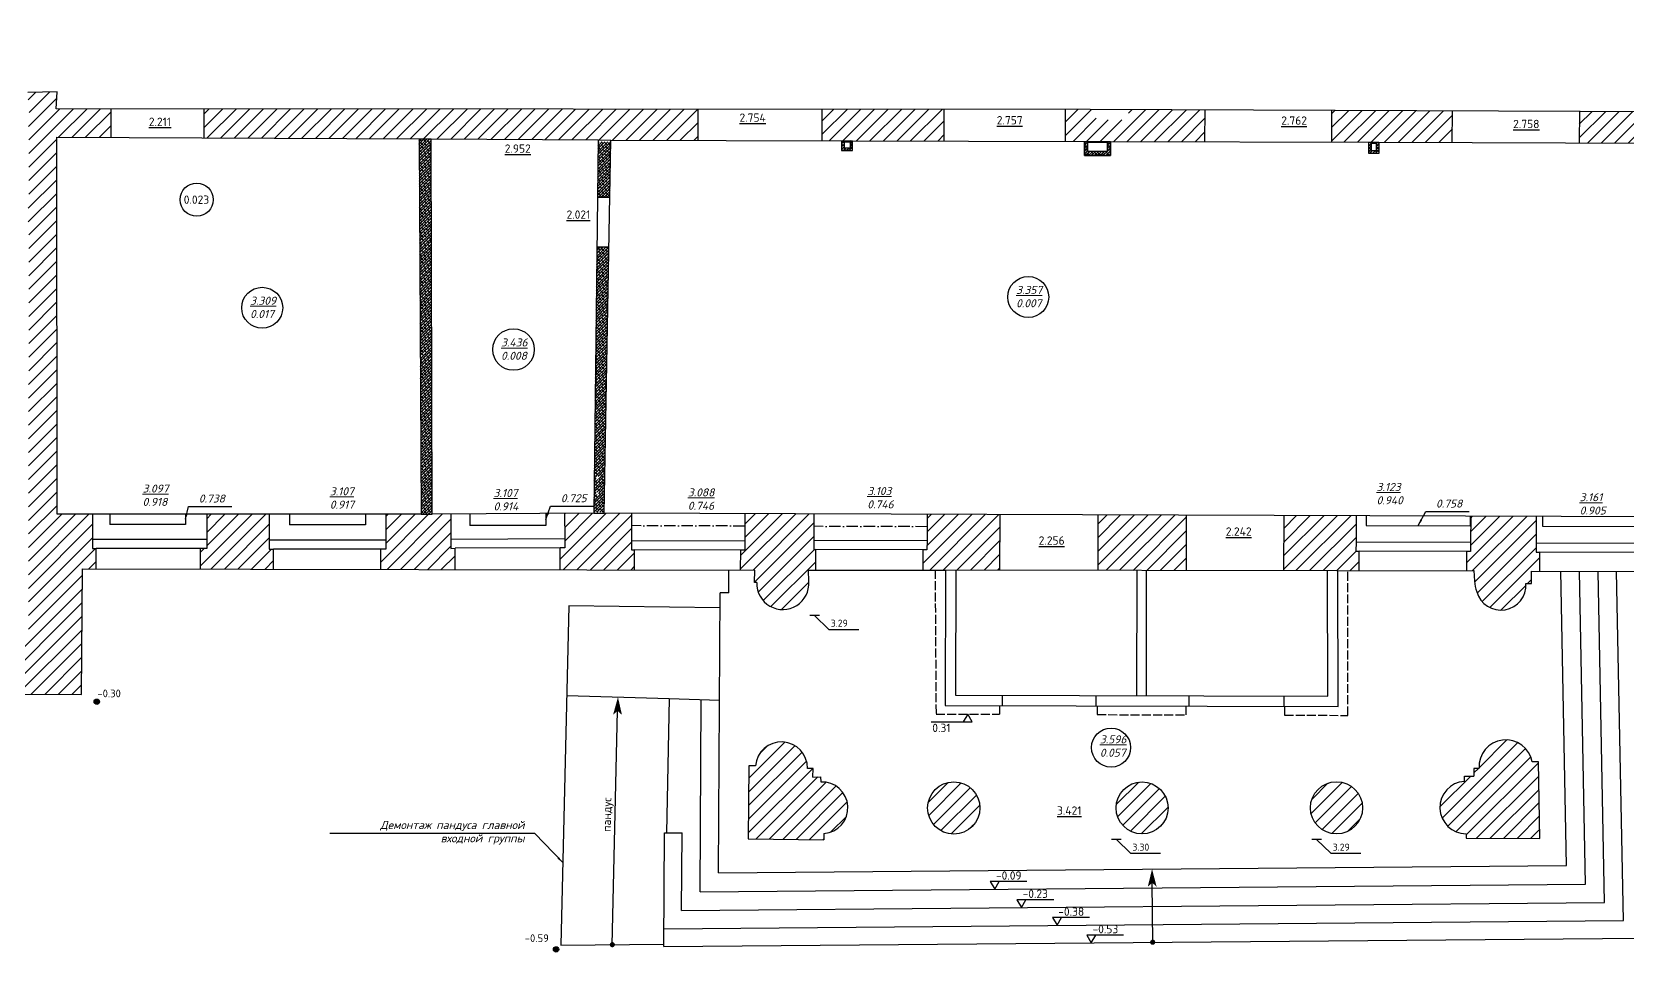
# Model space of a CAD drawing. Header units: millimetres. Extents: x 904015 to 974929, y 1623728 to 1674870.
# Drawn here: x 921973 to 946885, y 1623762 to 1638133 of the extents above; entities that cross this region are included whole.
import ezdxf
from ezdxf.enums import TextEntityAlignment as Align

# ---------------------------------------------------------------- set-up
doc = ezdxf.new("R2010")
doc.units = ezdxf.units.MM
for name, pattern in [('334', [5, 4, -1]), ('ACAD_ISO02W100', [15, 12, -3]), ('ACAD_ISO10W100', [18, 12, -3, 0, -3])]:
    doc.linetypes.add(name, pattern=pattern)
for name, color, linetype in [('_0', 7, 'Continuous'), ('Контур', 7, 'Continuous'), ('Отметки', 7, 'Continuous'), ('Перепад', 251, 'ACAD_ISO02W100'), ('Рама', 121, 'Continuous'), ('Штриховка', 252, 'Continuous')]:
    doc.layers.add(name, color=color, linetype=linetype)
doc.styles.add('CIFRY', font='ROMANT.shx', dxfattribs={"oblique": 15, "height": 125})
doc.styles.add('DIST', font='TXT.shx', dxfattribs={"width": 0.8})
doc.styles.add('ISOCPEUR', font='isocpeur.ttf', dxfattribs={"width": 0.95})
doc.dimstyles.new('GENPLAN', dxfattribs={"dimscale": 0.1, "dimtxt": 1.1, "dimasz": 1, "dimexe": 0.65, "dimexo": 0.75, "dimgap": 0.8, "dimtad": 1, "dimdec": 0, "dimlfac": 1000, "dimzin": 0, "dimtxsty": 'DIST', "dimblk1": 'OBLIQUE', "dimblk2": 'OBLIQUE', "dimsah": 1, "dimcen": -1, "dimaunit": 1, "dimadec": 3, "dimazin": 0, "dimtfac": 0.75, "dimtdec": 0, "dimtix": 1, "dimtmove": 0, "dimatfit": 3, "dimfxl": 1, "dimtvp": 0.6, "dimarcsym": 0})
doc.dimstyles.new('STANDARD$7', dxfattribs={"dimscale": 35, "dimtxt": 1.8, "dimasz": 1.75, "dimexe": 0, "dimexo": 3, "dimgap": 0.8, "dimtad": 0, "dimdec": 0, "dimrnd": 5, "dimzin": 12, "dimtxsty": 'DIST', "dimblk1": 'OBLIQUE', "dimblk2": 'OBLIQUE', "dimsah": 1, "dimcen": 2.5, "dimaunit": 1, "dimadec": 3, "dimazin": 0, "dimtfac": 1, "dimtdec": 0, "dimtmove": 2, "dimatfit": 3, "dimldrblk": 'OBLIQUE', "dimfxl": 1, "dimtvp": 1.1, "dimarcsym": 0})
pattern_1 = [(45, (-1056.295, -780.966), (-22.4506403, 22.4506403), []), (135, (-1056.295, -780.966), (-67.3519209, 22.4506403), [79.375, -47.625])]

# ---------------------------------------------------------------- blocks, each defined once
blk = doc.blocks.new('S1')
at = {"color": 0, "const_width": 0.75}
blk.add_lwpolyline([(-0.375, 0, 1), (0.375, 0, 1)], format="xyb", close=True, dxfattribs=at)
blk = doc.blocks.new('*U2782')
at = {"layer": 'Штриховка'}
blk.add_lwpolyline([(0, 0), (-0.008, 0.93)], dxfattribs=at)
blk.add_solid([(-0.01, 1.143), (-0.077, 0.866), (0.062, 0.867), (-0.008, 0.93)], dxfattribs=at)
at = {"layer": 'Штриховка', "xscale": 0.05363554029894797, "yscale": 0.05363554029894797, "zscale": 0.05363554029894797, "rotation": 239.039112332472}
blk.add_blockref('S1', (0, 0), dxfattribs=at)
blk = doc.blocks.new('*U2783')
at = {"layer": 'Штриховка'}
blk.add_lwpolyline([(0, 0), (0.083, 3.653)], dxfattribs=at)
blk.add_solid([(0.088, 3.866), (0.012, 3.591), (0.151, 3.588), (0.083, 3.653)], dxfattribs=at)
at = {"layer": 'Штриховка', "xscale": 0.05363554029894797, "yscale": 0.05363554029894797, "zscale": 0.05363554029894797, "rotation": 237.2473012506844}
blk.add_blockref('S1', (0, 0), dxfattribs=at)
blk = doc.blocks.new('_Oblique')
at = {"color": 0, "linetype": 'ByBlock', "lineweight": -2}
blk.add_line((-0.5, -0.5), (0.5, 0.5), dxfattribs=at)
blk = doc.blocks.new('806')
at = {"color": 0, "const_width": 0.6}
blk.add_lwpolyline([(-0.3, 0, 1), (0.3, 0, 1)], format="xyb", close=True, dxfattribs=at)
at = {"color": 0}
blk.add_circle((0, 0), 0.6, dxfattribs=at)
blk = doc.blocks.new('1этаж')
at = {"layer": '_0', "ltscale": 0.03, "true_color": 0xed1f24}
h = blk.add_hatch(dxfattribs=at)
h.set_pattern_fill('ANSI38', color=240, scale=10)
h.paths.add_polyline_path([(927151, 1635681), (926962, 1635680), (926963, 1635636), (927151, 1635636)])
h.paths.add_polyline_path([(927151, 1635636), (926963, 1635636), (926997, 1629822), (927168, 1629819)])
h = blk.add_hatch(dxfattribs=at)
h.set_pattern_fill('ANSI38', color=240, scale=10)
h.set_pattern_definition(pattern_1)
h.paths.add_polyline_path([(929929, 1633989), (929739, 1633991), (929692, 1629851), (929853, 1629851), (929858, 1630148), (929768, 1630148, -1), (929728, 1630148, -0.414214), (929748, 1630168), (929748, 1630363), (929726, 1630363), (929748, 1630451), (929771, 1630363), (929748, 1630363), (929748, 1630168, -0.414214), (929768, 1630148), (929858, 1630148)])
h.paths.add_polyline_path([(929959, 1635636), (929758, 1635636), (929748, 1634767), (929943, 1634765)])
h = blk.add_hatch(dxfattribs=at)
h.set_pattern_fill('ANSI38', color=240, scale=10)
h.set_pattern_definition(pattern_1)
h.paths.add_polyline_path([(933560, 1635498), (933734, 1635498), (933734, 1635652), (933560, 1635652)])
h.paths.add_polyline_path([(933607, 1635636), (933693, 1635636), (933693, 1635537), (933607, 1635537)], flags=16)
h = blk.add_hatch(dxfattribs=at)
h.set_pattern_fill('ANSI38', color=240, scale=10)
h.set_pattern_definition(pattern_1)
h.paths.add_polyline_path([(937353, 1635420), (937762, 1635420), (937762, 1635640), (937353, 1635641)])
h.paths.add_polyline_path([(937409, 1635632), (937709, 1635632), (937709, 1635486), (937409, 1635486)], flags=16)
h = blk.add_hatch(dxfattribs=at)
h.set_pattern_fill('ANSI38', color=240, scale=10)
h.set_pattern_definition(pattern_1)
h.paths.add_polyline_path([(941954, 1635628), (941793, 1635629), (941793, 1635453), (941954, 1635453)])
h.paths.add_polyline_path([(941836, 1635496), (941836, 1635616), (941911, 1635616), (941911, 1635496)], flags=16)
at = {"layer": 'Штриховка', "ltscale": 0.03}
h = blk.add_hatch(dxfattribs=at)
h.set_pattern_fill('_USER', color=256, scale=150, angle=45, pattern_type=0)
h.set_pattern_definition([(45, (-1056.3, -780.97), (-106.066017, 106.066017), [])])
h.paths.add_polyline_path([(907393, 1652225), (907394, 1653055), (907109, 1653055), (906969, 1653056), (906969, 1653105), (906677, 1653105), (906675, 1652109), (906675, 1650892), (906806, 1650892), (906806, 1650858), (907482, 1650858), (907495, 1651979)])
h.paths.add_polyline_path([(907470, 1649857), (906807, 1649856), (906807, 1649810), (906676, 1649810), (906678, 1646754), (906990, 1646754), (906990, 1646810), (907531, 1646811), (907530, 1647386), (907777, 1647386), (907777, 1647532), (909186, 1647534), (909186, 1647388), (911984, 1647393), (911983, 1647639), (911983, 1647967), (910007, 1647964), (909749, 1648079), (907450, 1648090)])
h.paths.add_polyline_path([(913698, 1652284), (913425, 1652283), (913425, 1652219), (913430, 1652057), (913431, 1650548), (913699, 1650548)])
h.paths.add_polyline_path([(914164, 1647993), (913699, 1647997), (913699, 1649187), (913432, 1649187), (913432, 1649112), (913437, 1648975), (913431, 1647969), (912835, 1647968), (912836, 1647395), (913214, 1647395), (913448, 1647396), (913450, 1646886), (913473, 1642840), (913907, 1642843), (913875, 1647389), (914143, 1647385)])
h.paths.add_polyline_path([(922774, 1640009), (922692, 1640009), (922514, 1640020), (922229, 1640021), (922229, 1639569), (922773, 1639569)])
h.paths.add_polyline_path([(962918, 1645557), (962446, 1645556), (962456, 1642266), (962931, 1642316)])
h.paths.add_polyline_path([(969613, 1645043), (969313, 1645041), (969314, 1644856), (969174, 1644855), (968754, 1644851), (968764, 1643491), (968756, 1643319), (968759, 1642752), (969179, 1642754), (969319, 1642754), (969319, 1642686), (969625, 1642688)])
h.paths.add_polyline_path([(962731, 1653127), (962251, 1653126), (962252, 1652456), (962230, 1652298), (962241, 1650476), (962736, 1650479)])
h.paths.add_polyline_path([(962730, 1657258), (962201, 1657260), (962202, 1656028), (962245, 1656028), (962245, 1655843), (962248, 1654489), (962728, 1654490), (962725, 1655866)])
h.paths.add_polyline_path([(913696, 1661645), (913396, 1661645), (913399, 1660581), (913418, 1655574), (913422, 1653644), (913698, 1653645)])
h.paths.add_polyline_path([(907424, 1658109), (906991, 1658110), (906991, 1658125), (906688, 1658126), (906687, 1657806), (907000, 1657806), (907001, 1657909), (907424, 1657908)])
h.paths.add_polyline_path([(950453, 1636084), (945083, 1636107), (945081, 1635620), (946326, 1635616), (946505, 1635623), (947086, 1635622), (947225, 1635621), (949542, 1635618), (949702, 1635622), (950451, 1635622)])
h.paths.add_polyline_path([(950019, 1629784), (949690, 1629784), (949526, 1629781), (948996, 1629782), (948995, 1629375), (948995, 1629235), (948961, 1629235), (948961, 1629190), (948960, 1628918), (950080, 1628916), (950080, 1629213), (950018, 1629213), (950019, 1629353)])
h.paths.add_polyline_path([(939866, 1646488), (939572, 1646490), (939572, 1646278), (939865, 1646276)], flags=0)
h.paths.add_polyline_path([(944633, 1670737), (931348, 1670716), (931350, 1669371), (931502, 1669371), (931503, 1669191), (931791, 1669191), (931791, 1669244), (931931, 1669244), (932163, 1669244), (932164, 1669986), (943882, 1670004), (943882, 1669255), (944070, 1669255), (944210, 1669255), (944210, 1669219), (944478, 1669219), (944478, 1669379), (944633, 1669379)])
h.paths.add_polyline_path([(944633, 1667395), (944478, 1667394), (944478, 1667551), (944210, 1667551), (944210, 1667505), (944070, 1667505), (943882, 1667505), (943882, 1666226), (944070, 1666226), (944210, 1666226), (944210, 1666193), (944483, 1666193), (944483, 1666351), (944633, 1666351)])
h.paths.add_polyline_path([(932160, 1667509), (931928, 1667509), (931788, 1667510), (931788, 1667541), (931505, 1667541), (931505, 1667399), (931353, 1667399), (931354, 1666342), (931523, 1666342), (931523, 1666160), (931786, 1666160), (931786, 1666223), (931926, 1666222), (932158, 1666222)])
h.paths.add_polyline_path([(932155, 1664493), (931923, 1664493), (931783, 1664494), (931783, 1664539), (931526, 1664539), (931526, 1664384), (931357, 1664383), (931359, 1663302), (931525, 1663302), (931525, 1663155), (931810, 1663155), (931810, 1663182), (931950, 1663182), (932153, 1663182)])
h.paths.add_polyline_path([(944633, 1664368), (944483, 1664368), (944483, 1664524), (944210, 1664524), (944210, 1664487), (944070, 1664487), (943882, 1664487), (943881, 1663205), (944064, 1663205), (944204, 1663205), (944204, 1663177), (944486, 1663177), (944485, 1663329), (944634, 1663329)])
h.paths.add_polyline_path([(944634, 1660849), (944634, 1661302), (944486, 1661302), (944486, 1661462), (944204, 1661461), (944204, 1661430), (944064, 1661430), (943881, 1661430), (943881, 1660132), (944063, 1660132), (944203, 1660133), (944203, 1660120), (944483, 1660121), (944482, 1660272), (944636, 1660273)])
h.paths.add_polyline_path([(932150, 1661450), (931947, 1661450), (931807, 1661451), (931807, 1661485), (931528, 1661485), (931528, 1661338), (931362, 1661337), (931363, 1660268), (931517, 1660268), (931517, 1660102), (931790, 1660103), (931790, 1660126), (931930, 1660126), (932148, 1660126)])
h.paths.add_polyline_path([(944645, 1658294), (944491, 1658294), (944490, 1658427), (944207, 1658426), (944207, 1658380), (944067, 1658379), (943883, 1658379), (943886, 1657112), (944088, 1657112), (944228, 1657113), (944228, 1657091), (944486, 1657092), (944486, 1657261), (944650, 1657262)])
h.paths.add_polyline_path([(932145, 1658400), (931927, 1658400), (931787, 1658401), (931787, 1658436), (931519, 1658436), (931519, 1658275), (931366, 1658275), (931367, 1657612), (931366, 1657214), (931521, 1657213), (931521, 1657074), (931785, 1657073), (931785, 1657091), (931925, 1657090), (932143, 1657090)])
h.paths.add_polyline_path([(932140, 1655353), (931922, 1655353), (931782, 1655354), (931516, 1655367), (931516, 1655216), (931361, 1655216), (931358, 1654172), (931510, 1654172), (931510, 1654017), (931796, 1654017), (931796, 1654037), (931936, 1654036), (932138, 1654036)])
h.paths.add_polyline_path([(944659, 1655220), (944495, 1655219), (944494, 1655363), (944232, 1655362), (944232, 1655358), (944092, 1655357), (943891, 1655357), (943893, 1654082), (944095, 1654082), (944235, 1654083), (944235, 1654030), (944518, 1654032), (944518, 1654178), (944664, 1654179)])
h.paths.add_polyline_path([(944673, 1652178), (944527, 1652178), (944526, 1652342), (944239, 1652341), (944239, 1652289), (944099, 1652288), (943898, 1652288), (943901, 1651034), (944102, 1651034), (944242, 1651035), (944242, 1650997), (944520, 1650999), (944520, 1651140), (944678, 1651141)])
h.paths.add_polyline_path([(932135, 1652310), (931933, 1652310), (931793, 1652309), (931505, 1652309), (931505, 1652176), (931353, 1652176), (931351, 1651113), (931499, 1651112), (931499, 1650974), (931791, 1650973), (931791, 1651000), (931931, 1650999), (932133, 1650999)])
h.paths.add_polyline_path([(907429, 1660380), (907412, 1660540), (907415, 1661141), (907133, 1661142), (906993, 1661142), (906696, 1661161), (906693, 1660301), (906690, 1658806), (906992, 1658805), (906992, 1658875), (907132, 1658875), (907426, 1658874)])
h.paths.add_polyline_path([(907422, 1657102), (907139, 1657103), (906999, 1657096), (906686, 1657097), (906681, 1654789), (906972, 1654789), (906972, 1654820), (907112, 1654819), (907397, 1654819), (907398, 1655497), (907419, 1655667)])
h.paths.add_polyline_path([(928531, 1647981), (928353, 1647981), (928353, 1648098), (927418, 1648099), (927417, 1648006), (926379, 1648007), (926379, 1647785), (926357, 1647785), (926355, 1647385), (928491, 1647375), (928491, 1647490), (928492, 1647570), (928530, 1647570)], flags=17)
edge = h.paths.add_edge_path()
edge.add_line((933238, 1625638), (933234, 1625719))
edge.add_line((933234, 1625719), (933115, 1625713))
edge.add_line((933115, 1625713), (933117, 1625848))
edge.add_line((933117, 1625848), (933028, 1625849))
edge.add_arc((932622, 1625857), 406, 358.9667, 535.3408)
edge.add_line((932218, 1625890), (932115, 1625891))
edge.add_line((932115, 1625891), (932104, 1624748))
edge.add_line((932104, 1624748), (933285, 1624735))
edge.add_line((933285, 1624735), (933286, 1624834))
edge.add_arc((933258, 1625236), 402, 274.0488, 452.8494)
edge = h.paths.add_edge_path()
edge.add_arc((935313, 1625232), 408, 0, 360)
edge = h.paths.add_edge_path()
edge.add_arc((938254, 1625233), 406, 0, 360)
edge = h.paths.add_edge_path()
edge.add_arc((941291, 1625234), 407, 0, 360)
edge = h.paths.add_edge_path()
edge.add_line((944445, 1625954), (944347, 1625951))
edge.add_arc((943935, 1625877), 419, 10.2053, 183.4587)
edge.add_line((943517, 1625851), (943435, 1625850))
edge.add_line((943435, 1625850), (943437, 1625730))
edge.add_line((943437, 1625730), (943289, 1625729))
edge.add_line((943289, 1625729), (943289, 1625647))
edge.add_arc((943314, 1625239), 409, 93.5576, 270.224)
edge.add_line((943316, 1624829), (943316, 1624759))
edge.add_line((943316, 1624759), (944468, 1624754))
edge.add_line((944468, 1624754), (944445, 1625954))
h.paths.add_polyline_path([(969356, 1670956), (968076, 1670956), (968016, 1670818), (968035, 1670201), (968627, 1670184), (968609, 1668755), (968583, 1668485), (968601, 1665792), (968598, 1665603), (968599, 1664540), (968058, 1664540), (968050, 1664249), (967614, 1664255), (967605, 1663752), (968629, 1663733), (968630, 1663438), (968918, 1663439), (969058, 1663440), (969059, 1663390), (969389, 1663391), (969388, 1663663)])
h.paths.add_polyline_path([(968585, 1664476), (968585, 1664249), (968139, 1664249), (968139, 1664476)], flags=16)
h.paths.add_polyline_path([(967045, 1670821), (966973, 1670956), (964954, 1670956), (964954, 1670632), (965003, 1670631), (965002, 1670491), (965000, 1670192), (966450, 1670181), (966701, 1670239), (967035, 1670229)])
h.paths.add_polyline_path([(963516, 1670642), (963530, 1670642), (963530, 1670955), (961937, 1670955), (961938, 1670645), (961952, 1670505), (961954, 1670203), (962845, 1670208), (963080, 1670206), (963512, 1670203), (963515, 1670502)])
h.paths.add_polyline_path([(960511, 1670955), (958957, 1670955), (959002, 1662831), (959303, 1662832), (959302, 1662869), (959442, 1662870), (959726, 1662871), (959721, 1663848), (960314, 1663845), (960316, 1664361), (959729, 1664370), (959705, 1670191), (960476, 1670195), (960474, 1670497), (960474, 1670637), (960511, 1670637)])
h.paths.add_polyline_path([(966262, 1664275), (961656, 1664342), (961641, 1663838), (962197, 1663838), (962197, 1663039), (962198, 1662202), (962358, 1662202), (962358, 1661614), (962198, 1661614), (962200, 1658650), (962734, 1658648), (962751, 1663844), (966252, 1663778)])
h.paths.add_polyline_path([(959734, 1661140), (959451, 1661139), (959311, 1661138), (959311, 1661169), (959011, 1661167), (959022, 1659204), (959024, 1658777), (959323, 1658778), (959323, 1658831), (959463, 1658831), (959743, 1658832), (959738, 1660267)])
h.paths.add_polyline_path([(959748, 1657078), (959468, 1657077), (959328, 1657077), (959328, 1657144), (959030, 1657143), (959038, 1654763), (959327, 1654764), (959326, 1654820), (959466, 1654822), (959751, 1654824), (959742, 1655794), (959752, 1655974)])
h.paths.add_polyline_path([(959771, 1652504), (959766, 1653101), (959482, 1653098), (959342, 1653091), (959044, 1653089), (959052, 1650862), (959343, 1650863), (959342, 1650885), (959482, 1650886), (959788, 1650889), (959773, 1652346)])
h.paths.add_polyline_path([(946957, 1640610), (946161, 1640610), (946000, 1640616), (940729, 1640619), (940557, 1640630), (938193, 1640636), (938214, 1641771), (938217, 1641914), (938267, 1644653), (939206, 1644654), (939390, 1644654), (940597, 1644656), (940765, 1644647), (945983, 1644631), (946154, 1644665), (946505, 1644666), (946505, 1644822), (944568, 1644818), (944539, 1647413), (945887, 1647411), (945887, 1647552), (945888, 1647692), (945926, 1647692), (945927, 1648129), (944691, 1648132), (944687, 1649181), (944528, 1649180), (944528, 1649323), (944246, 1649322), (944246, 1649302), (944106, 1649301), (943905, 1649301), (943908, 1647721), (932127, 1647717), (932130, 1649266), (931928, 1649266), (931788, 1649266), (931788, 1649293), (931495, 1649294), (931494, 1649135), (931346, 1649136), (931343, 1648092), (930286, 1648094), (930286, 1647977), (930138, 1647978), (930138, 1647562), (930170, 1647562), (930169, 1647482), (930169, 1647367), (931490, 1647360), (931497, 1644812), (930941, 1644818), (930941, 1644649), (935554, 1644648), (935704, 1644645), (936918, 1644636), (937113, 1644634), (938060, 1644626), (938262, 1644652), (938186, 1640636), (935701, 1640644), (935526, 1640633), (930051, 1640644), (929882, 1640645), (929237, 1640648), (929234, 1640059), (937802, 1640040), (946955, 1640007)])
h.paths.add_polyline_path([(934568, 1645253), (934574, 1647392), (939571, 1647431), (939571, 1647159), (939870, 1647157), (939871, 1647397), (943919, 1647406), (943920, 1645262), (939858, 1645260), (939860, 1645514), (939573, 1645516), (939573, 1645244)], flags=16)
h.paths.add_polyline_path([(934278, 1645254), (932110, 1645254), (932109, 1647377), (934284, 1647396)], flags=16)
h.paths.add_polyline_path([(929616, 1644832), (924460, 1644886), (924465, 1647394), (925421, 1647390), (925423, 1647790), (925369, 1647790), (925370, 1648009), (925233, 1648009), (925233, 1648103), (923706, 1648106), (923239, 1648107), (923239, 1647795), (923279, 1647795), (923279, 1647655), (923279, 1647387), (923898, 1647387), (923898, 1640011), (923559, 1640011), (923558, 1639568), (924366, 1639567), (924345, 1640070), (928191, 1640061), (928191, 1640653), (927598, 1640656), (924487, 1640656), (924483, 1641731), (924470, 1644676), (927451, 1644689), (927622, 1644690), (929616, 1644666)])
h.paths.add_polyline_path([(920965, 1641356), (920965, 1642860), (920955, 1642926), (920960, 1643209), (920965, 1643270), (920965, 1644297), (920963, 1644351), (920963, 1644578), (920965, 1644642), (920965, 1647388), (921554, 1647388), (921554, 1647656), (921554, 1647796), (921595, 1647796), (921595, 1648110), (919483, 1648114), (919482, 1647795), (919513, 1647398), (920519, 1647398), (920516, 1645860), (918883, 1645870), (918881, 1645548), (919057, 1645547), (919058, 1645658), (920507, 1645649), (920509, 1639971), (920182, 1639971), (920182, 1639747), (919479, 1639747), (919479, 1639569), (920858, 1639569), (920857, 1639299), (921280, 1639299), (921273, 1639570), (921404, 1639570), (921404, 1640022), (920979, 1640022), (920980, 1641185)])
h.paths.add_polyline_path([(917322, 1639970), (916926, 1639970), (916922, 1640512), (916769, 1640511), (916764, 1641075), (916917, 1641076), (916896, 1643806), (916753, 1643805), (916741, 1645430), (916884, 1645431), (916868, 1647398), (917895, 1647398), (917921, 1647728), (917892, 1648117), (917264, 1648118), (917261, 1649167), (916966, 1649166), (916966, 1649137), (916826, 1649137), (916531, 1649136), (916534, 1647973), (916150, 1647976), (916144, 1647395), (916435, 1647395), (916459, 1643717), (916518, 1643717), (916521, 1643270), (916563, 1643271), (916570, 1642091), (916469, 1642090), (916481, 1640118), (915976, 1640134), (915976, 1639568), (917780, 1639568), (917780, 1639747), (917322, 1639747)])
h.paths.add_polyline_path([(913962, 1635947), (913962, 1636113), (913926, 1639567), (914290, 1639567), (914293, 1640124), (913926, 1640125), (913916, 1641487), (913481, 1641484), (913503, 1637678), (913638, 1637679), (913647, 1636131), (913512, 1636131), (907546, 1636143), (907546, 1636672), (907156, 1636671), (907016, 1636671), (907016, 1636741), (906710, 1636740), (906716, 1635307), (913102, 1635283), (913104, 1634589), (913417, 1634590), (913416, 1634648), (913556, 1634648), (913693, 1634649), (913693, 1634717), (913964, 1634717)])
h.paths.add_polyline_path([(907539, 1640991), (906692, 1640987), (906702, 1638444), (907013, 1638446), (907013, 1638501), (907153, 1638501), (907543, 1638502), (907542, 1638995), (907401, 1638995), (907399, 1640394), (907540, 1640394)])
h.paths.add_polyline_path([(907534, 1645034), (907132, 1645033), (906992, 1645033), (906992, 1645097), (906679, 1645097), (906680, 1643734), (906685, 1642510), (907537, 1642513)])
h.paths.add_polyline_path([(917249, 1653139), (916953, 1653138), (916953, 1653106), (916813, 1653106), (916521, 1653105), (916526, 1650851), (916822, 1650852), (916962, 1650852), (916962, 1650793), (917256, 1650794)])
h.paths.add_polyline_path([(917237, 1657131), (916946, 1657130), (916946, 1657109), (916806, 1657109), (916511, 1657108), (916516, 1654856), (916809, 1654857), (916949, 1654857), (916949, 1654819), (917244, 1654820)])
h.paths.add_polyline_path([(917225, 1661187), (916943, 1661187), (916943, 1661150), (916803, 1661150), (916501, 1661149), (916507, 1658843), (916802, 1658844), (916942, 1658844), (916942, 1658789), (917232, 1658790)])
h.paths.add_polyline_path([(917197, 1670851), (915682, 1670863), (915679, 1670566), (915739, 1670566), (915738, 1670426), (915736, 1670144), (916488, 1670138), (916524, 1664409), (916049, 1664411), (916049, 1664199), (915704, 1664200), (915706, 1663757), (916494, 1663760), (916497, 1662896), (916799, 1662897), (916939, 1662897), (916939, 1662831), (917221, 1662832)])
h.paths.add_polyline_path([(914133, 1664205), (907451, 1664229), (907452, 1665230), (907155, 1665230), (907015, 1665231), (907015, 1665257), (906709, 1665257), (906710, 1664826), (906703, 1662863), (907000, 1662862), (907000, 1662909), (907140, 1662909), (907421, 1662908), (907425, 1663810), (913119, 1663753), (913117, 1663573), (913391, 1663572), (913394, 1662477), (913696, 1662478), (913696, 1663749), (914135, 1663751)])
h.paths.add_polyline_path([(907459, 1670208), (908216, 1670202), (908218, 1670488), (908219, 1670628), (908265, 1670628), (908267, 1670921), (906703, 1670933), (906707, 1666947), (907017, 1666948), (907017, 1666972), (907157, 1666972), (907455, 1666972)])
h.paths.add_polyline_path([(911250, 1670596), (911272, 1670596), (911274, 1670898), (909683, 1670910), (909681, 1670617), (909734, 1670616), (909733, 1670476), (909731, 1670191), (911247, 1670179), (911249, 1670456)])
h.paths.add_polyline_path([(914241, 1670577), (914281, 1670577), (914284, 1670874), (912693, 1670887), (912690, 1670585), (912758, 1670584), (912757, 1670444), (912755, 1670167), (914238, 1670156), (914240, 1670437)])
h.paths.add_polyline_path([(922150, 1636152), (921295, 1636153), (921312, 1636416), (920851, 1636405), (920873, 1636080), (920866, 1635914), (920867, 1634633), (920860, 1634596), (920858, 1634303), (920868, 1634260), (920863, 1627831), (920265, 1627837), (920264, 1627690), (918878, 1627702), (918879, 1627849), (918170, 1627856), (918166, 1627468), (918165, 1627328), (918167, 1627328), (918167, 1627011), (919140, 1627010), (919139, 1626883), (919544, 1626880), (919545, 1627009), (921690, 1627006), (921708, 1628967), (921918, 1628967), (921919, 1629283), (921864, 1629284), (921864, 1629424), (921864, 1629819), (921309, 1629819), (921304, 1635708), (922148, 1635704)])
h.paths.add_polyline_path([(916718, 1627869), (913974, 1627893), (913973, 1628250), (913693, 1628250), (913693, 1628313), (913579, 1628313), (913439, 1628312), (913439, 1628355), (913127, 1628353), (913131, 1627019), (915264, 1627016), (915263, 1626894), (915664, 1626890), (915665, 1627015), (916721, 1627014), (916722, 1627341), (916713, 1627341), (916715, 1627481)])
h.paths.add_polyline_path([(913970, 1630066), (913820, 1630066), (913819, 1630166), (913569, 1630165), (913429, 1630165), (913429, 1630178), (913120, 1630177), (913124, 1629110), (913438, 1629111), (913438, 1629114), (913578, 1629114), (913692, 1629115), (913691, 1629252), (913972, 1629252)])
h.paths.add_polyline_path([(913968, 1631927), (913695, 1631927), (913695, 1632018), (913575, 1632017), (913435, 1632017), (913434, 1632057), (913113, 1632055), (913117, 1630942), (913428, 1630943), (913428, 1630985), (913568, 1630985), (913818, 1630986), (913818, 1631040), (913969, 1631041)])
h.paths.add_polyline_path([(913965, 1633748), (913694, 1633748), (913694, 1633826), (913558, 1633825), (913418, 1633825), (913418, 1633867), (913107, 1633865), (913111, 1632779), (913433, 1632780), (913433, 1632837), (913573, 1632837), (913694, 1632838), (913693, 1632943), (913966, 1632943)])
h.paths.add_polyline_path([(924622, 1629821), (923647, 1629820), (923647, 1629425), (923647, 1629285), (923550, 1629285), (923549, 1628964), (924692, 1628961), (924692, 1629273), (924622, 1629273), (924622, 1629413)])
h.paths.add_polyline_path([(927460, 1629426), (927458, 1629821), (927168, 1629819), (927151, 1635681), (929759, 1635667), (929960, 1635662), (931316, 1635658), (931317, 1636144), (923607, 1636151), (923606, 1635697), (927139, 1635681), (927150, 1629820), (926442, 1629822), (926442, 1629414), (926442, 1629274), (926365, 1629274), (926364, 1628958), (927525, 1628956), (927526, 1629287), (927461, 1629286)])
h.paths.add_polyline_path([(930281, 1629405), (930282, 1629833), (929852, 1629835), (929692, 1629835), (929236, 1629832), (929238, 1629437), (929239, 1629297), (929169, 1629297), (929169, 1628952), (930329, 1628950), (930329, 1629265), (930280, 1629265)])
edge = h.paths.add_edge_path()
edge.add_line((933160, 1629271), (933126, 1629271))
edge.add_line((933126, 1629271), (933127, 1629411))
edge.add_line((933127, 1629411), (933128, 1629824))
edge.add_line((933128, 1629824), (932051, 1629827))
edge.add_line((932051, 1629827), (932050, 1629399))
edge.add_line((932050, 1629399), (932049, 1629259))
edge.add_line((932049, 1629259), (931986, 1629259))
edge.add_line((931986, 1629259), (931985, 1628947))
edge.add_line((931985, 1628947), (932206, 1628946))
edge.add_line((932206, 1628946), (932203, 1628751))
edge.add_line((932203, 1628751), (932238, 1628751))
edge.add_arc((932644, 1628737), 406, 178.0561, 364.2426)
edge.add_line((933048, 1628767), (933043, 1628948))
edge.add_line((933043, 1628948), (933141, 1628948))
edge.add_line((933141, 1628948), (933141, 1628948))
edge.add_line((933141, 1628948), (933160, 1629271))
h.paths.add_polyline_path([(936031, 1629814), (934897, 1629818), (934896, 1629405), (934895, 1629265), (934835, 1629266), (934835, 1628948), (935186, 1628948), (936028, 1628947)])
h.paths.add_polyline_path([(938945, 1629804), (937564, 1629809), (937561, 1628944), (938942, 1628942)])
h.paths.add_polyline_path([(941597, 1629795), (940467, 1629799), (940464, 1628940), (941310, 1628938), (941645, 1628939), (941645, 1629241), (941595, 1629242), (941596, 1629382)])
edge = h.paths.add_edge_path()
edge.add_line((944409, 1629786), (943386, 1629789))
edge.add_line((943386, 1629789), (943385, 1629376))
edge.add_line((943385, 1629376), (943384, 1629236))
edge.add_line((943384, 1629236), (943327, 1629236))
edge.add_line((943327, 1629236), (943327, 1628941))
edge.add_line((943327, 1628941), (943435, 1628941))
edge.add_line((943435, 1628941), (943445, 1628774))
edge.add_arc((943992, 1628812), 548, 183.9414, 201.6611)
edge.add_arc((943859, 1628713), 391, 195.3858, 363.4754)
edge.add_line((944249, 1628737), (944336, 1628737))
edge.add_line((944336, 1628737), (944337, 1628930))
edge.add_line((944337, 1628930), (944466, 1628930))
edge.add_line((944466, 1628930), (944467, 1629229))
edge.add_line((944467, 1629229), (944407, 1629229))
edge.add_line((944407, 1629229), (944408, 1629369))
edge.add_line((944408, 1629369), (944409, 1629786))
h.paths.add_polyline_path([(947214, 1629786), (946477, 1629787), (946293, 1629780), (946189, 1629780), (946188, 1629363), (946187, 1629223), (946119, 1629223), (946118, 1628926), (947282, 1628923), (947283, 1629239), (947213, 1629239), (947213, 1629379)])
h.paths.add_polyline_path([(935165, 1636141), (933258, 1636143), (933258, 1635653), (933560, 1635652), (933734, 1635652), (935164, 1635648)])
h.paths.add_polyline_path([(939237, 1636131), (938041, 1636136), (938040, 1635977), (937538, 1635979), (937539, 1636139), (937446, 1636139), (937054, 1636139), (937053, 1635642), (937353, 1635641), (937762, 1635640), (939235, 1635636)])
h.paths.add_polyline_path([(943102, 1636115), (941219, 1636123), (941217, 1635630), (941793, 1635629), (941954, 1635628), (943099, 1635625)])
h.paths.add_polyline_path([(955683, 1635877), (955664, 1636043), (955653, 1636286), (955229, 1636294), (955245, 1636064), (951262, 1636081), (951260, 1635622), (955238, 1635622), (955303, 1629776), (954652, 1629777), (954652, 1629345), (954651, 1629205), (954572, 1629205), (954571, 1628908), (954892, 1628907), (954917, 1626936), (956965, 1626919), (956964, 1626797), (957365, 1626794), (957366, 1626916), (958392, 1626908), (958395, 1627233), (958390, 1627373), (958390, 1627795), (955716, 1627795), (955708, 1629948), (955584, 1629948), (955569, 1631573), (955569, 1631717), (955714, 1631718), (955678, 1635376), (955683, 1635459)])
h.paths.add_polyline_path([(952835, 1629780), (951805, 1629781), (951804, 1629350), (951804, 1629210), (951732, 1629210), (951732, 1628913), (952917, 1628911), (952918, 1629208), (952834, 1629208), (952834, 1629348)], flags=17)
h.paths.add_polyline_path([(963377, 1628202), (963059, 1628199), (963059, 1628182), (962919, 1628181), (962521, 1628176), (962525, 1627795), (959856, 1627795), (959856, 1627373), (959856, 1627233), (959822, 1627233), (959819, 1626896), (960841, 1626888), (960840, 1626759), (961245, 1626755), (961246, 1626885), (963388, 1626867)])
h.paths.add_polyline_path([(963362, 1630052), (963052, 1630049), (963052, 1630021), (962912, 1630019), (962500, 1630015), (962511, 1629029), (962910, 1629033), (963050, 1629035), (963050, 1628998), (963371, 1629000)])
h.paths.add_polyline_path([(963348, 1631902), (963024, 1631900), (963024, 1631849), (962884, 1631849), (962481, 1631848), (962481, 1631672), (962483, 1631524), (962490, 1630861), (962902, 1630866), (963042, 1630867), (963043, 1630833), (963356, 1630835)])
h.paths.add_polyline_path([(963333, 1633703), (963018, 1633700), (963018, 1633674), (962878, 1633673), (962475, 1633672), (962478, 1632689), (962881, 1632690), (963021, 1632691), (963021, 1632670), (963341, 1632673)])
h.paths.add_polyline_path([(969655, 1636647), (969342, 1636645), (969342, 1636586), (969202, 1636585), (968773, 1636584), (968774, 1636144), (964872, 1636124), (964672, 1636121), (962946, 1636137), (962927, 1637878), (962924, 1638071), (962922, 1638374), (962459, 1638371), (962456, 1636124), (962468, 1635960), (962472, 1634526), (962876, 1634527), (963016, 1634528), (963016, 1634500), (963327, 1634502), (963320, 1635277), (969661, 1635263)])
h.paths.add_polyline_path([(969634, 1640940), (969326, 1640938), (969326, 1640926), (969186, 1640925), (968766, 1640924), (968770, 1640083), (968763, 1639896), (968768, 1638374), (969197, 1638375), (969337, 1638376), (969337, 1638326), (969646, 1638327)])
h.paths.add_polyline_path([(962931, 1641395), (962459, 1641446), (962463, 1640028), (962057, 1640018), (962058, 1639564), (962461, 1639568), (962461, 1639210), (962918, 1639213), (962916, 1639622), (962925, 1640100), (962932, 1640100)])
h.paths.add_polyline_path([(969599, 1647922), (969471, 1647921), (969462, 1649122), (969132, 1649119), (969133, 1649033), (968993, 1649032), (968715, 1649030), (968723, 1647933), (962741, 1647940), (962739, 1649127), (962250, 1649126), (962257, 1647945), (962202, 1647945), (962209, 1647360), (962441, 1647359), (962442, 1646956), (962915, 1646957), (962915, 1647217), (962913, 1647217), (962913, 1647336), (963279, 1647336), (963279, 1647166), (963351, 1647164), (963351, 1647329), (967637, 1647321), (967637, 1646802), (968739, 1646814), (969159, 1646817), (969299, 1646818), (969300, 1646722), (969605, 1646723)])
h.paths.add_polyline_path([(968717, 1647324), (968717, 1646927), (967770, 1646927), (967770, 1647324)], flags=16)
h.paths.add_polyline_path([(960227, 1647969), (959819, 1647974), (959807, 1649143), (959501, 1649140), (959361, 1649139), (959360, 1649167), (959058, 1649166), (959062, 1648096), (958441, 1648098), (958354, 1647852), (958418, 1647366), (959438, 1647363), (959442, 1645862), (959010, 1645859), (959012, 1645647), (959443, 1645649), (959443, 1645403), (959588, 1645403), (959586, 1643837), (959440, 1643837), (959436, 1641238), (959589, 1641238), (959588, 1640733), (959435, 1640733), (959435, 1640295), (959319, 1640295), (959342, 1639976), (959057, 1639973), (959060, 1639682), (958271, 1639674), (958273, 1639527), (960314, 1639547), (960286, 1639997), (959886, 1639999), (959886, 1641708), (959747, 1641708), (959747, 1642582), (959817, 1642582), (959817, 1643020), (959886, 1643020), (959885, 1647367), (960225, 1647366)])
h.paths.add_polyline_path([(956842, 1647855), (956749, 1648102), (954656, 1648107), (954656, 1647829), (954695, 1647829), (954694, 1647689), (954693, 1647357), (955345, 1647354), (955345, 1646021), (955354, 1645871), (955365, 1644749), (955390, 1644624), (955389, 1643788), (955382, 1643079), (955390, 1641279), (954006, 1641264), (954001, 1641393), (953725, 1641391), (953726, 1641231), (953851, 1641233), (953871, 1639938), (953857, 1639938), (953860, 1639479), (955189, 1639489), (955191, 1639226), (955627, 1639235), (955617, 1639501), (956591, 1639510), (956590, 1639659), (956132, 1639655), (956129, 1639946), (955874, 1639944), (955836, 1645634), (958014, 1645643), (958013, 1645852), (955806, 1645836), (955800, 1647374), (956801, 1647371)])
h.paths.add_polyline_path([(955382, 1641074), (955382, 1639935), (954125, 1639935), (954125, 1641074)], flags=16)
h.paths.add_polyline_path([(952998, 1647696), (952999, 1647836), (953046, 1647836), (953046, 1648111), (951628, 1648115), (951628, 1648010), (950583, 1648011), (950583, 1647688), (950582, 1647548), (950582, 1647401), (951767, 1647399), (951798, 1644835), (947434, 1644825), (947434, 1644670), (948469, 1644675), (948642, 1644669), (951800, 1644678), (951833, 1641664), (951833, 1641563), (951830, 1640589), (948748, 1640599), (948583, 1640610), (948264, 1640610), (948262, 1640002), (951661, 1639990), (951661, 1639461), (952782, 1639470), (952779, 1639931), (952488, 1639929), (952466, 1643371), (952735, 1643365), (952738, 1643529), (952452, 1643531), (952416, 1647367), (952997, 1647364)])
h.paths.add_polyline_path([(948916, 1648100), (947547, 1648101), (947546, 1647688), (947585, 1647688), (947585, 1647548), (947585, 1647407), (948858, 1647405), (948858, 1647552), (948859, 1647692), (948915, 1647692)], flags=17)
h.paths.add_polyline_path([(969434, 1653204), (969103, 1653202), (969103, 1653162), (968963, 1653161), (968685, 1653159), (968702, 1650810), (968980, 1650812), (969120, 1650813), (969120, 1650765), (969451, 1650767)])
h.paths.add_polyline_path([(969412, 1657361), (968660, 1657358), (968670, 1655258), (968673, 1654896), (968950, 1654898), (969090, 1654899), (969091, 1654844), (969423, 1654846), (969419, 1655374)])
h.paths.add_polyline_path([(969395, 1661701), (969067, 1661700), (969067, 1661660), (968927, 1661659), (968639, 1661658), (968655, 1658305), (969408, 1658308)])
at = {"ltscale": 0.03}
for points in [[(926962, 1635680), (927151, 1635681)], [(929759, 1635667), (929960, 1635662)], [(933560, 1635652), (933734, 1635652)], [(937353, 1635641), (937762, 1635640), (937762, 1635420), (937353, 1635420), (937353, 1635641)], [(941793, 1635629), (941954, 1635628), (941954, 1635453), (941793, 1635453), (941793, 1635629)], [(941836, 1635496), (941836, 1635616), (941911, 1635616), (941911, 1635496), (941836, 1635496)], [(926997, 1629822), (927168, 1629819)], [(929692, 1629835), (929852, 1629835)]]:
    blk.add_lwpolyline(points, dxfattribs=at)
at = {"layer": 'Контур', "ltscale": 15}
for p, q in [((921312, 1636416), (920851, 1636405)), ((921295, 1636153), (921312, 1636416)), ((937446, 1636139), (921295, 1636153)), ((922150, 1636152), (922148, 1635704)), ((923606, 1635697), (923607, 1636151)), ((931317, 1636144), (931316, 1635658)), ((933258, 1635653), (933258, 1636143)), ((935164, 1635648), (935165, 1636141)), ((937054, 1636139), (937053, 1635642)), ((955245, 1636064), (937446, 1636139)), ((939235, 1635639), (939237, 1636131)), ((941217, 1635630), (941219, 1636123)), ((943099, 1635625), (943102, 1636115)), ((945083, 1636107), (945081, 1635620)), ((921309, 1629819), (921304, 1635708)), ((921304, 1635708), (926962, 1635680)), ((926962, 1635680), (926997, 1629822)), ((927168, 1629819), (927151, 1635681)), ((927151, 1635681), (929759, 1635667)), ((929759, 1635667), (929692, 1629835)), ((929852, 1629835), (929960, 1635662)), ((929960, 1635662), (933560, 1635652)), ((933734, 1635652), (937353, 1635641)), ((937762, 1635640), (941793, 1635629)), ((941954, 1635628), (946326, 1635616)), ((929943, 1634765), (929748, 1634767)), ((929929, 1633989), (929739, 1633991)), ((926997, 1629822), (921309, 1629819)), ((921864, 1629819), (921864, 1629424)), ((922133, 1629819), (922133, 1629659)), ((923316, 1629820), (923316, 1629659)), ((923647, 1629820), (923647, 1629425)), ((924622, 1629821), (924622, 1629413)), ((924942, 1629821), (924942, 1629653)), ((926125, 1629822), (926125, 1629653)), ((926442, 1629822), (926442, 1629414)), ((929692, 1629835), (927168, 1629819)), ((927458, 1629821), (927460, 1629426)), ((927758, 1629823), (927758, 1629644)), ((928941, 1629830), (928941, 1629645)), ((929236, 1629832), (929238, 1629437)), ((946293, 1629780), (929852, 1629835)), ((930282, 1629833), (930281, 1629405)), ((932051, 1629827), (932050, 1629399)), ((933128, 1629824), (933127, 1629411)), ((934897, 1629818), (934896, 1629405)), ((936031, 1629814), (936028, 1628947)), ((937564, 1629809), (937561, 1628944)), ((938945, 1629804), (938942, 1628942)), ((940467, 1629799), (940464, 1628940)), ((941597, 1629795), (941596, 1629382)), ((941755, 1629795), (941755, 1629644)), ((943378, 1629789), (943378, 1629639)), ((943386, 1629789), (943385, 1629376)), ((944409, 1629786), (944408, 1629369)), ((944507, 1629786), (944507, 1629635)), ((923316, 1629659), (922133, 1629659)), ((926125, 1629653), (924942, 1629653)), ((928941, 1629645), (927758, 1629644)), ((941755, 1629644), (943378, 1629639)), ((944507, 1629635), (946130, 1629630)), ((921864, 1629424), (921864, 1629284)), ((921864, 1629284), (921919, 1629283)), ((921918, 1628967), (921919, 1629284)), ((923549, 1628964), (923550, 1629284)), ((923647, 1629285), (923550, 1629285)), ((923647, 1629425), (923647, 1629285)), ((924622, 1629413), (924622, 1629273)), ((924622, 1629273), (924692, 1629273)), ((924692, 1628961), (924692, 1629273)), ((926364, 1628958), (926365, 1629274)), ((926442, 1629274), (926365, 1629274)), ((926442, 1629414), (926442, 1629274)), ((927460, 1629426), (927461, 1629286)), ((927461, 1629286), (927526, 1629287)), ((927525, 1628956), (927526, 1629287)), ((929169, 1628952), (929169, 1629297)), ((929239, 1629297), (929169, 1629297)), ((929238, 1629437), (929239, 1629297)), ((930281, 1629405), (930280, 1629265)), ((930280, 1629265), (930329, 1629265)), ((930329, 1628950), (930329, 1629265)), ((931985, 1628947), (931986, 1629259)), ((932049, 1629259), (931986, 1629259)), ((932050, 1629399), (932049, 1629259)), ((933127, 1629411), (933126, 1629271)), ((933126, 1629271), (933160, 1629271)), ((933160, 1628948), (933160, 1629271)), ((934835, 1628948), (934835, 1629266)), ((934895, 1629265), (934835, 1629266)), ((934896, 1629405), (934895, 1629265)), ((941596, 1629382), (941595, 1629242)), ((943385, 1629376), (943384, 1629236)), ((944408, 1629369), (944407, 1629229)), ((941595, 1629242), (941645, 1629241)), ((941645, 1628939), (941645, 1629241)), ((943327, 1628941), (943327, 1629236)), ((943384, 1629236), (943327, 1629236)), ((944407, 1629229), (944467, 1629229)), ((944466, 1628930), (944467, 1629229)), ((921690, 1627006), (921708, 1628967)), ((921708, 1628967), (932206, 1628946)), ((932203, 1628751), (932206, 1628946)), ((932238, 1628751), (932203, 1628751)), ((933048, 1628767), (933043, 1628948)), ((933043, 1628948), (935186, 1628948)), ((941310, 1628938), (935186, 1628948)), ((941310, 1628938), (943435, 1628941)), ((943435, 1628941), (943445, 1628774)), ((944336, 1628737), (944337, 1628930)), ((944337, 1628930), (949674, 1628916)), ((944249, 1628737), (944336, 1628737)), ((919545, 1627009), (921690, 1627006)), ((932115, 1625891), (932104, 1624748)), ((932218, 1625890), (932115, 1625891)), ((933117, 1625848), (933028, 1625849)), ((933115, 1625713), (933117, 1625848)), ((943517, 1625851), (943435, 1625850)), ((943435, 1625850), (943437, 1625730)), ((944445, 1625954), (944347, 1625951)), ((944468, 1624754), (944445, 1625954)), ((933115, 1625713), (933234, 1625719)), ((933234, 1625719), (933238, 1625638)), ((943289, 1625729), (943437, 1625730)), ((943289, 1625647), (943289, 1625729)), ((933286, 1624834), (933285, 1624735)), ((943316, 1624829), (943316, 1624759)), ((932104, 1624748), (933285, 1624735)), ((943316, 1624759), (944468, 1624754))]:
    blk.add_line(p, q, dxfattribs=at)
at = {"layer": 'Контур', "linetype": 'ACAD_ISO10W100', "ltscale": 15}
for p, q in [((932050, 1629635), (930281, 1629641)), ((934896, 1629625), (933128, 1629631))]:
    blk.add_line(p, q, dxfattribs=at)
at = {"layer": 'Контур', "color": 1, "ltscale": 15}
for p, q in [((931799, 1628592), (931801, 1628947)), ((944882, 1624333), (944793, 1628929)), ((945180, 1624043), (945085, 1628928)), ((945476, 1623757), (945376, 1628927)), ((945770, 1623476), (945665, 1628927)), ((931638, 1624220), (931663, 1628593)), ((931799, 1628592), (931663, 1628593)), ((929302, 1628389), (929175, 1623090)), ((931662, 1628359), (929302, 1628389)), ((929269, 1626987), (930869, 1626940)), ((930869, 1626940), (930829, 1624843)), ((930869, 1626940), (931654, 1626917)), ((931351, 1623924), (931368, 1626925)), ((930787, 1623069), (930797, 1624843)), ((930797, 1624843), (931070, 1624844)), ((931063, 1623633), (931070, 1624844)), ((931638, 1624220), (944882, 1624333)), ((931351, 1623924), (945180, 1624043)), ((931063, 1623633), (945476, 1623757)), ((930789, 1623347), (945770, 1623476)), ((929175, 1623090), (930788, 1623104)), ((930787, 1623069), (946053, 1623200))]:
    blk.add_line(p, q, dxfattribs=at)
at = {"layer": 'Контур', "ltscale": 12}
for points in [[(933560, 1635652), (933560, 1635498), (933734, 1635498), (933734, 1635652)], [(937353, 1635641), (937353, 1635420), (937762, 1635420), (937762, 1635640)], [(941954, 1635628), (941954, 1635453), (941793, 1635453), (941793, 1635629)]]:
    blk.add_lwpolyline(points, dxfattribs=at)
for points in [[(933607, 1635636), (933693, 1635636), (933693, 1635537), (933607, 1635537)], [(937409, 1635632), (937709, 1635632), (937709, 1635486), (937409, 1635486)], [(941836, 1635616), (941911, 1635616), (941911, 1635496), (941836, 1635496)]]:
    blk.add_lwpolyline(points, close=True, dxfattribs=at)
at = {"layer": 'Контур', "ltscale": 0.03}
for centre, radius in [((935313, 1625232), 408), ((938254, 1625233), 406), ((941291, 1625234), 407)]:
    blk.add_circle(centre, radius, dxfattribs=at)
for centre, radius, start, end in [((932644, 1628737), 406, 178.0561, 4.2426), ((943992, 1628812), 548, 183.9414, 201.6611), ((943859, 1628713), 391, 195.3858, 3.4754), ((932622, 1625857), 406, 358.9667, 175.3408), ((943935, 1625877), 419, 10.2053, 183.4587), ((933258, 1625236), 402, 274.0488, 92.8494), ((943314, 1625239), 409, 93.5576, 270.224)]:
    blk.add_arc(centre, radius, start, end, dxfattribs=at)
at = {"layer": 'Отметки', "color": 0}
for points in [[(934958, 1626575), (935462, 1626575), (935601, 1626575), (935531, 1626696), (935462, 1626575)], [(936457, 1624085), (936022, 1624085), (935883, 1624085), (935953, 1623964), (936022, 1624085)], [(936874, 1623800), (936439, 1623800), (936299, 1623800), (936369, 1623679), (936439, 1623800)], [(937431, 1623521), (936996, 1623521), (936857, 1623521), (936926, 1623400), (936996, 1623521)], [(937965, 1623247), (937531, 1623247), (937391, 1623247), (937461, 1623127), (937531, 1623247)]]:
    blk.add_lwpolyline(points, dxfattribs=at)
at = {"layer": 'Отметки', "ltscale": 0.03}
for centre, radius in [((923490, 1634732, 23), 259), ((936476, 1633212), 320), ((924513, 1633044), 320), ((928438, 1632392), 325), ((937770, 1626175, 3596), 305)]:
    blk.add_circle(centre, radius, dxfattribs=at)
at = {"layer": 'Перепад', "color": 1, "linetype": '334', "ltscale": 35}
for p, q in [((935022, 1628948), (935036, 1626698)), ((941470, 1626678), (941467, 1628939)), ((936027, 1626830), (936026, 1626695)), ((937552, 1626827), (937551, 1626690)), ((938939, 1626824), (938939, 1626686)), ((940479, 1626821), (940479, 1626681)), ((935036, 1626698), (936026, 1626695)), ((937551, 1626690), (938939, 1626686)), ((940479, 1626681), (941470, 1626678))]:
    blk.add_line(p, q, dxfattribs=at)
at = {"layer": 'Рама', "color": 240, "ltscale": 0.03, "true_color": 0xed1f24}
for p, q in [((923647, 1629425), (921864, 1629424)), ((923550, 1629284), (921919, 1629284)), ((926442, 1629414), (924622, 1629413)), ((926365, 1629274), (924692, 1629273)), ((929238, 1629437), (927460, 1629426)), ((929169, 1629297), (927526, 1629287)), ((932050, 1629399), (930281, 1629405)), ((931986, 1629259), (930329, 1629265)), ((934896, 1629405), (933127, 1629411)), ((934835, 1629266), (933160, 1629271)), ((943385, 1629376), (941596, 1629382)), ((946188, 1629363), (944408, 1629369)), ((943327, 1629236), (941645, 1629241)), ((946119, 1629223), (944467, 1629229)), ((935186, 1628948), (935178, 1626832)), ((935346, 1628948), (935338, 1626992)), ((938172, 1626986), (938175, 1628943)), ((938322, 1626985), (938325, 1628943)), ((941154, 1626979), (941150, 1628939)), ((941315, 1626819), (941310, 1628938)), ((935178, 1626832), (941315, 1626819)), ((935338, 1626992), (941154, 1626979))]:
    blk.add_line(p, q, dxfattribs=at)
at = {"layer": 'Рама', "ltscale": 0.03, "const_width": 20}
for points in [[(936070, 1626830), (936070, 1626990)], [(937535, 1626827), (937536, 1626987)], [(938986, 1626824), (938986, 1626984)], [(940471, 1626821), (940471, 1626981)]]:
    blk.add_lwpolyline(points, dxfattribs=at)
at = {"layer": 'Контур', "ltscale": 0.03, "xscale": 1000, "yscale": 1000, "zscale": 1000}
for name, p in [('*U2783', (929981, 1623097)), ('*U2782', (938420, 1623135))]:
    blk.add_blockref(name, p, dxfattribs=at)
at = {"layer": 'Отметки', "xscale": 69.99999999999984, "yscale": 69.99999999999984, "zscale": 69.99999999999984}
for p in [(921930, 1626891), (929103, 1623023)]:
    blk.add_blockref('806', p, dxfattribs=at)
at = {"layer": 'Отметки', "ltscale": 0.03, "style": 'ISOCPEUR'}
for s, height, p in [('%%u2.211', 130, (922743, 1635883, 2211)), ('%%u2.754', 130, (931967, 1635948, 2754)), ('%%u2.757', 130, (935985, 1635908, 2757)), ('%%u2.762', 130, (940428, 1635903, 2762)), ('%%u2.758', 130, (944049, 1635849, 2758)), ('%%u2.021', 130, (929266, 1634434, 2021)), ('%%u2.242', 130, (939562, 1629484, 2242)), ('%%u2.256', 130, (936640, 1629344, 2256)), ('-0.30', 120, (921940, 1626961, -306)), ('-0.59', 120, (928614, 1623138, -595))]:
    blk.add_text(s, height=height, dxfattribs=at).set_placement(p)
at = {"layer": 'Отметки', "color": 95, "ltscale": 0.03, "style": 'ISOCPEUR'}
blk.add_text('%%u2.952', height=130, dxfattribs=at).set_placement((928301, 1635465, 2952))
at = {"layer": 'Отметки', "color": 98, "ltscale": 0.03, "style": 'ISOCPEUR'}
blk.add_text('0.023', height=130, dxfattribs=at).set_placement((923288, 1634667, 23))
at = {"layer": 'Отметки', "color": 140, "style": 'ISOCPEUR'}
for s, p in [('3.29', (933391, 1628062)), ('3.30', (938103, 1624565)), ('3.29', (941231, 1624565))]:
    blk.add_text(s, height=110.5, dxfattribs=at).set_placement(p)
at = {"layer": 'Отметки', "style": 'ISOCPEUR'}
blk.add_text('0.31', height=130, dxfattribs=at).set_placement((934978, 1626418, 89))
at = {"layer": 'Отметки', "color": 140, "ltscale": 0.03, "style": 'ISOCPEUR'}
blk.add_text('%%u3.421', height=130, dxfattribs=at).set_placement((936926, 1625127, 3421))
at = {"layer": 'Отметки', "style": 'ISOCPEUR'}
for s, p in [('-0.09', (935972, 1624112, 89)), ('-0.23', (936388, 1623827, 89)), ('-0.38', (936945, 1623548, 89)), ('-0.53', (937480, 1623275, 89))]:
    blk.add_text(s, height=130, rotation=360, dxfattribs=at).set_placement(p)
at = {"layer": 'Отметки', "lineweight": 0, "ltscale": 0.03, "char_height": 125, "attachment_point": 1, "style": 'CIFRY'}
for s, insert, width in [('\\L3.357\\l\\P{\\C98;0.007}', (936287, 1633385), 494), ('\\L3.309\\l\\P{\\C98;0.017}', (924324, 1633217), 494), ('\\L3.436\\l\\P{\\C98;0.008}', (928243, 1632565), 507), ('\\L3.097\\l\\P0.918', (922645, 1630283), 494), ('\\L3.123\\l\\P0.940', (941916, 1630308), 507), ('\\L3.107\\l\\P0.917', (925569, 1630240), 468), ('\\L3.107\\l\\P0.914', (928126, 1630213), 481), ('\\L3.088\\l\\P0.746', (931160, 1630223), 507), ('\\L3.103\\l\\P0.746', (933963, 1630244), 507), ('\\L3.161\\l\\P0.905', (945088, 1630148), 494), ('\\L3.596\\l\\P{\\C98;0.057}', (937595, 1626366), 494)]:
    blk.add_mtext(s, dxfattribs=dict(at, insert=insert, width=width))
at = {"layer": 'Штриховка', "style": 'ISOCPEUR'}
blk.add_text('пандус', height=130, rotation=89, dxfattribs=at).set_placement((929897, 1625126), align=Align.MIDDLE_CENTER)
at = {"layer": 'Отметки', "color": 140, "lineweight": 25}
for points in [[(933141, 1628237), (933360, 1628021), (933831, 1628021)], [(937853, 1624740), (938072, 1624524), (938542, 1624524)], [(940980, 1624740), (941200, 1624524), (941670, 1624524)]]:
    blk.add_leader(points, dimstyle='STANDARD$7', override={"dimasz": 3, "dimgap": 0.1, "dimclrd": 140}, dxfattribs=at)
at = {"layer": 'Отметки', "lineweight": 0, "ltscale": 0.03, "char_height": 125, "style": 'CIFRY', "bg_fill": 3, "box_fill_scale": 1.25, "bg_fill_color": 256, "bg_fill_transparency": 0}
for s, insert, attachment_point in [('0.738', (923523, 1630002), 7), ('0.725', (929177, 1630007), 7), ('0.758', (942844, 1629923), 7), ('Демонтаж пандуса главной \\Pвходной группы', (928610, 1625029), 3)]:
    blk.add_mtext(s, dxfattribs=dict(at, insert=insert, attachment_point=attachment_point))
at = {"layer": 'Отметки', "ltscale": 0.03, "annotation_type": 0, "has_hookline": 1}
for points, hookline_direction, text_width in [([(923316, 1629740), (923363, 1629942), (923463, 1629942)], 0, 516), ([(928941, 1629738), (929017, 1629947), (929117, 1629947)], 0, 515), ([(942566, 1629641), (942684, 1629863), (942784, 1629863)], 0, 516), ([(929207, 1624379), (928770, 1624831), (928670, 1624831)], 1, 3040)]:
    blk.add_leader(points, dimstyle='GENPLAN', override={"dimasz": 1000, "dimgap": 600}, dxfattribs=dict(at, hookline_direction=hookline_direction, text_width=text_width))

msp = doc.modelspace()

# ---------------------------------------------------------------- block references
msp.add_blockref('1этаж', (1056, 781))

doc.saveas('drawing.dxf')
